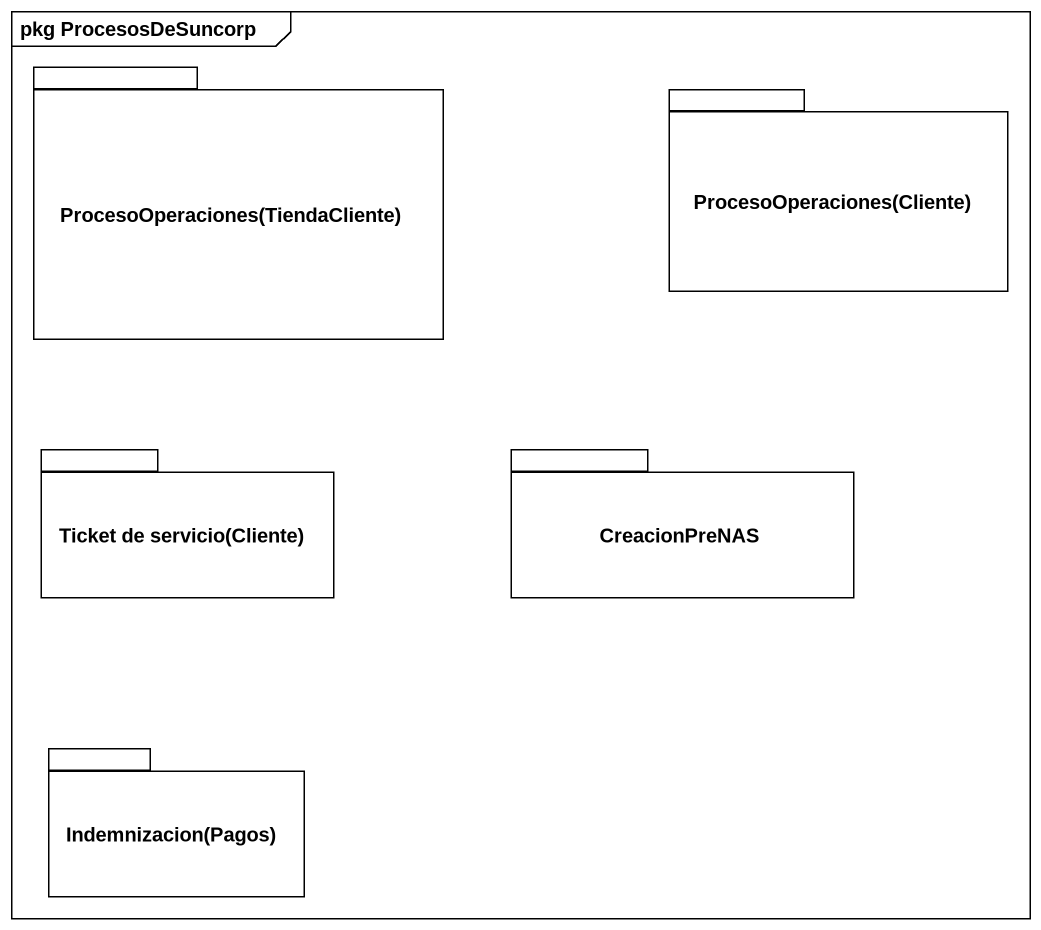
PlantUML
@startuml
mainframe pkg ProcesosDeSuncorp
package "ProcesoOperaciones(TiendaCliente)" as ProcesoOperaciones {
}
package "ProcesoOperaciones(Cliente)" as ProcesoOperaciones_Cliente {
}
package "Ticket de servicio(Cliente)" as Ticket_de_servicio_Cliente {
}
package CreacionPreNAS {
}
package "Indemnizacion(Pagos)" as Indemnizacion_Pagos {
}
@enduml
